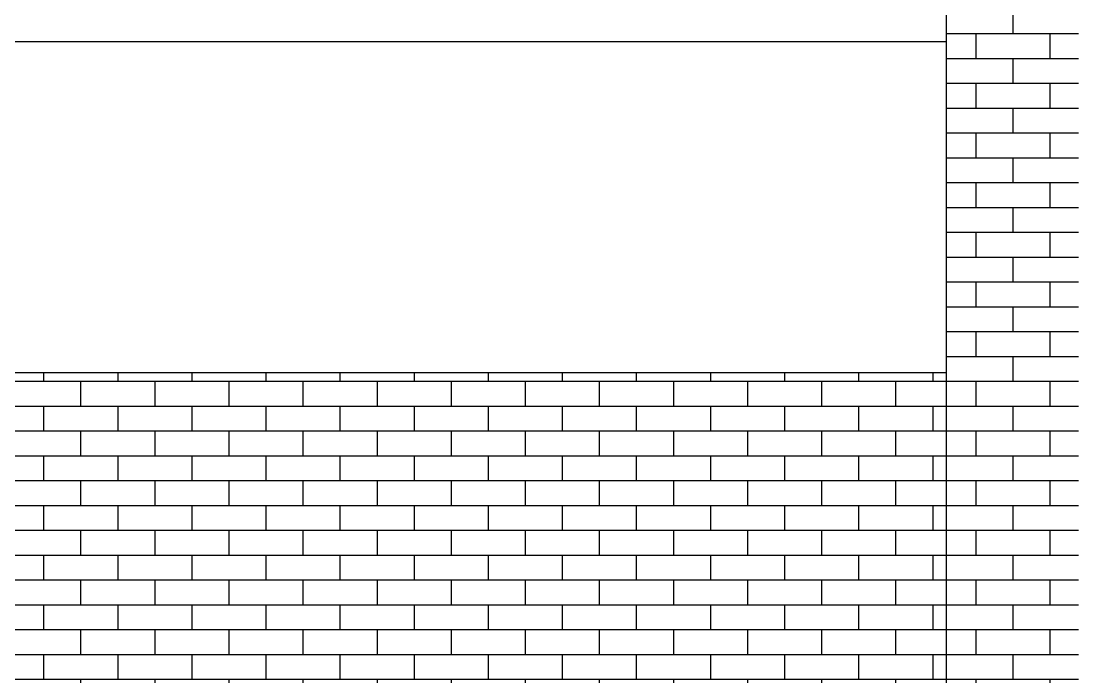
# Model space of a CAD drawing. Header units: metres. Extents: x 42 to 294, y -52 to 32.
# Drawn here: x 264.935 to 268.116, y -23.461 to -21.48 of the extents above; entities that cross this region are included whole.
import ezdxf

# ---------------------------------------------------------------- set-up
doc = ezdxf.new("R2010")
doc.units = ezdxf.units.M
doc.header["$LTSCALE"] = 0.15
doc.layers.add('A-WALL', color=2, linetype='Continuous', lineweight=30)

msp = doc.modelspace()

# ---------------------------------------------------------------- hatches: boundary and pattern name
at = {"layer": 'A-WALL'}
h = msp.add_hatch(dxfattribs=at)
h.set_pattern_fill('FP1_44', color=256, style=0, pattern_type=2)
h.set_pattern_definition([(180, (268.15759, -23.54309), (-9e-18, -0.075), []), (270, (268.15759, -23.54309), (0.112, -0.075), [0.075, -0.075])])
h.paths.add_polyline_path([(268.1572, -21.0431), (268.1822, -21.0431), (268.1822, -20.5431), (267.7322, -20.5431), (267.7322, -23.5431), (268.1322, -23.5431), (268.1322, -21.0431)], flags=0)
h = msp.add_hatch(dxfattribs=at)
h.set_pattern_fill('FP1_37', color=256, style=0, pattern_type=2)
h.set_pattern_definition([(0, (255.93259, -23.54309), (0, 0.075), []), (90, (255.93259, -23.54309), (-0.112, 0.075), [0.075, -0.075])])
h.paths.add_polyline_path([(256.0072, -22.5431), (256.0072, -23.5431), (267.7322, -23.5431), (267.7322, -22.5431)], flags=0)

# ---------------------------------------------------------------- linework, layer by layer
for p, q in [((267.7322, -20.5431), (267.7322, -23.5431)), ((267.7322, -21.5431), (262.4822, -21.5431)), ((267.7322, -22.5431), (256.0072, -22.5431))]:
    msp.add_line(p, q, dxfattribs=at)

doc.saveas('drawing.dxf')
